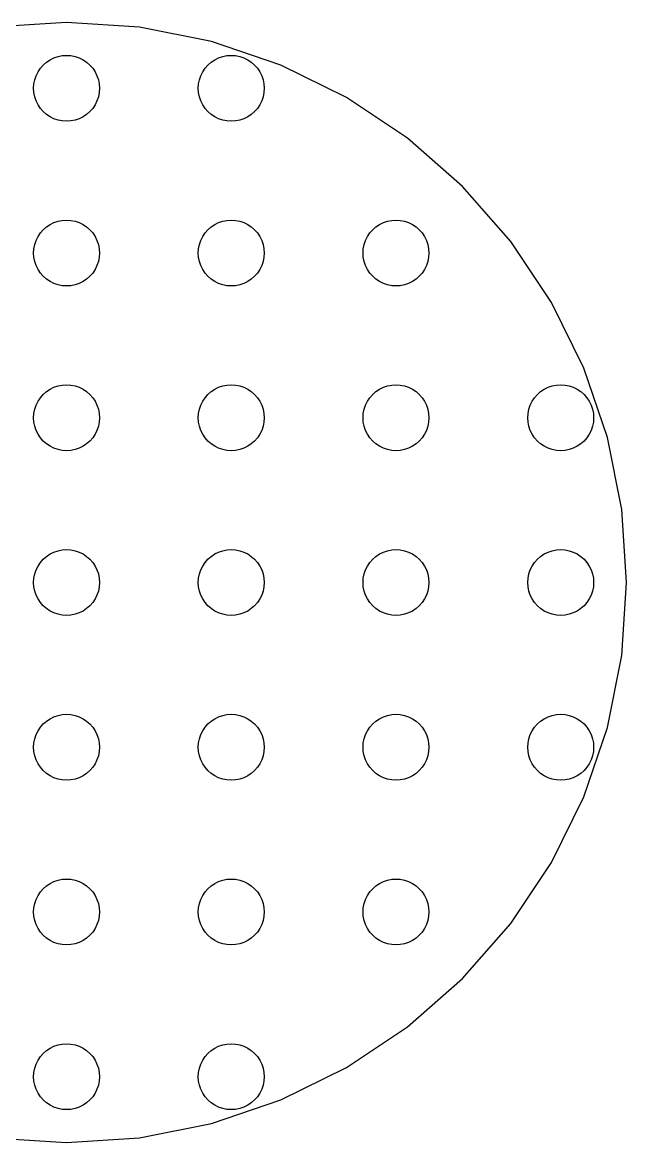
# Model space of a CAD drawing. Header units: metres. Extents: x -51 to 51, y -51 to 51.
# Drawn here: x -4 to 51, y -51 to 51 of the extents above; entities that cross this region are included whole.
import ezdxf

# ---------------------------------------------------------------- set-up
doc = ezdxf.new("R2010")
doc.units = ezdxf.units.M

msp = doc.modelspace()

# ---------------------------------------------------------------- linework, layer by layer
for p, q in [((0, 51), (-6.65683, 50.5637)), ((6.65683, 50.5637), (0, 51)), ((13.1998, 49.2622), (6.65683, 50.5637)), ((19.5168, 47.1178), (13.1998, 49.2622)), ((-0.776443, 47.8978), (-0.391571, 47.9743)), ((-0.391571, 47.9743), (0, 48)), ((0, 48), (0.391571, 47.9743)), ((0.391571, 47.9743), (0.776443, 47.8978)), ((14.2235, 47.8978), (14.6084, 47.9743)), ((14.6084, 47.9743), (15, 48)), ((15, 48), (15.3916, 47.9743)), ((15.3916, 47.9743), (15.7764, 47.8978)), ((-2.38005, 46.8263), (-2.12131, 47.1213)), ((-2.12131, 47.1213), (-1.82628, 47.3801)), ((-1.82628, 47.3801), (-1.5, 47.5981)), ((-1.5, 47.5981), (-1.14804, 47.7716)), ((-1.14804, 47.7716), (-0.776443, 47.8978)), ((0.776443, 47.8978), (1.14804, 47.7716)), ((1.14804, 47.7716), (1.5, 47.5981)), ((1.5, 47.5981), (1.82628, 47.3801)), ((1.82628, 47.3801), (2.12131, 47.1213)), ((2.12131, 47.1213), (2.38005, 46.8263)), ((12.6199, 46.8263), (12.8787, 47.1213)), ((12.8787, 47.1213), (13.1737, 47.3801)), ((13.1737, 47.3801), (13.5, 47.5981)), ((13.5, 47.5981), (13.8519, 47.7716)), ((13.8519, 47.7716), (14.2235, 47.8978)), ((15.7764, 47.8978), (16.148, 47.7716)), ((16.148, 47.7716), (16.5, 47.5981)), ((16.5, 47.5981), (16.8263, 47.3801)), ((16.8263, 47.3801), (17.1213, 47.1213)), ((17.1213, 47.1213), (17.3801, 46.8263)), ((25.5, 44.1673), (19.5168, 47.1178)), ((-2.89777, 45.7765), (-2.77164, 46.148)), ((-2.77164, 46.148), (-2.59807, 46.5)), ((-2.59807, 46.5), (-2.38005, 46.8263)), ((2.38005, 46.8263), (2.59807, 46.5)), ((2.59807, 46.5), (2.77164, 46.148)), ((2.77164, 46.148), (2.89777, 45.7765)), ((12.1022, 45.7765), (12.2283, 46.148)), ((12.2283, 46.148), (12.4019, 46.5)), ((12.4019, 46.5), (12.6199, 46.8263)), ((17.3801, 46.8263), (17.5981, 46.5)), ((17.5981, 46.5), (17.7716, 46.148)), ((17.7716, 46.148), (17.8978, 45.7765)), ((-3, 45), (-2.97432, 45.3916)), ((-2.97432, 44.6084), (-3, 45)), ((-2.97432, 45.3916), (-2.89777, 45.7765)), ((2.89777, 45.7765), (2.97432, 45.3916)), ((2.97432, 45.3916), (3, 45)), ((3, 45), (2.97432, 44.6084)), ((12, 45), (12.0257, 45.3916)), ((12.0257, 44.6084), (12, 45)), ((12.0257, 45.3916), (12.1022, 45.7765)), ((17.8978, 45.7765), (17.9743, 45.3916)), ((17.9743, 45.3916), (18, 45)), ((18, 45), (17.9743, 44.6084)), ((-2.89777, 44.2235), (-2.97432, 44.6084)), ((-2.77164, 43.8519), (-2.89777, 44.2235)), ((2.89777, 44.2235), (2.77164, 43.8519)), ((2.97432, 44.6084), (2.89777, 44.2235)), ((12.1022, 44.2235), (12.0257, 44.6084)), ((12.2283, 43.8519), (12.1022, 44.2235)), ((17.8978, 44.2235), (17.7716, 43.8519)), ((17.9743, 44.6084), (17.8978, 44.2235)), ((31.0468, 40.461), (25.5, 44.1673)), ((-2.59807, 43.5), (-2.77164, 43.8519)), ((-2.38005, 43.1737), (-2.59807, 43.5)), ((-2.12131, 42.8787), (-2.38005, 43.1737)), ((-1.82628, 42.6199), (-2.12131, 42.8787)), ((2.12131, 42.8787), (1.82628, 42.6199)), ((2.38005, 43.1737), (2.12131, 42.8787)), ((2.59807, 43.5), (2.38005, 43.1737)), ((2.77164, 43.8519), (2.59807, 43.5)), ((12.4019, 43.5), (12.2283, 43.8519)), ((12.6199, 43.1737), (12.4019, 43.5)), ((12.8787, 42.8787), (12.6199, 43.1737)), ((13.1737, 42.6199), (12.8787, 42.8787)), ((17.1213, 42.8787), (16.8263, 42.6199)), ((17.3801, 43.1737), (17.1213, 42.8787)), ((17.5981, 43.5), (17.3801, 43.1737)), ((17.7716, 43.8519), (17.5981, 43.5)), ((-1.5, 42.4019), (-1.82628, 42.6199)), ((-1.14804, 42.2284), (-1.5, 42.4019)), ((-0.776443, 42.1022), (-1.14804, 42.2284)), ((-0.391571, 42.0257), (-0.776443, 42.1022)), ((0, 42), (-0.391571, 42.0257)), ((0.391571, 42.0257), (0, 42)), ((0.776443, 42.1022), (0.391571, 42.0257)), ((1.14804, 42.2284), (0.776443, 42.1022)), ((1.5, 42.4019), (1.14804, 42.2284)), ((1.82628, 42.6199), (1.5, 42.4019)), ((13.5, 42.4019), (13.1737, 42.6199)), ((13.8519, 42.2284), (13.5, 42.4019)), ((14.2235, 42.1022), (13.8519, 42.2284)), ((14.6084, 42.0257), (14.2235, 42.1022)), ((15, 42), (14.6084, 42.0257)), ((15.3916, 42.0257), (15, 42)), ((15.7764, 42.1022), (15.3916, 42.0257)), ((16.148, 42.2284), (15.7764, 42.1022)), ((16.5, 42.4019), (16.148, 42.2284)), ((16.8263, 42.6199), (16.5, 42.4019)), ((36.0624, 36.0624), (31.0468, 40.461)), ((40.461, 31.0468), (36.0624, 36.0624)), ((-1.5, 32.5981), (-1.14804, 32.7716)), ((-1.14804, 32.7716), (-0.776443, 32.8978)), ((-0.776443, 32.8978), (-0.391571, 32.9743)), ((-0.391571, 32.9743), (0, 33)), ((0, 33), (0.391571, 32.9743)), ((0.391571, 32.9743), (0.776443, 32.8978)), ((0.776443, 32.8978), (1.14804, 32.7716)), ((1.14804, 32.7716), (1.5, 32.5981)), ((13.5, 32.5981), (13.8519, 32.7716)), ((13.8519, 32.7716), (14.2235, 32.8978)), ((14.2235, 32.8978), (14.6084, 32.9743)), ((14.6084, 32.9743), (15, 33)), ((15, 33), (15.3916, 32.9743)), ((15.3916, 32.9743), (15.7764, 32.8978)), ((15.7764, 32.8978), (16.148, 32.7716)), ((16.148, 32.7716), (16.5, 32.5981)), ((28.5, 32.5981), (28.8519, 32.7716)), ((28.8519, 32.7716), (29.2235, 32.8978)), ((29.2235, 32.8978), (29.6084, 32.9743)), ((29.6084, 32.9743), (30, 33)), ((30, 33), (30.3916, 32.9743)), ((30.3916, 32.9743), (30.7764, 32.8978)), ((30.7764, 32.8978), (31.148, 32.7716)), ((31.148, 32.7716), (31.5, 32.5981)), ((-2.59807, 31.5), (-2.38005, 31.8263)), ((-2.38005, 31.8263), (-2.12131, 32.1213)), ((-2.12131, 32.1213), (-1.82628, 32.3801)), ((-1.82628, 32.3801), (-1.5, 32.5981)), ((1.5, 32.5981), (1.82628, 32.3801)), ((1.82628, 32.3801), (2.12131, 32.1213)), ((2.12131, 32.1213), (2.38005, 31.8263)), ((2.38005, 31.8263), (2.59807, 31.5)), ((12.4019, 31.5), (12.6199, 31.8263)), ((12.6199, 31.8263), (12.8787, 32.1213)), ((12.8787, 32.1213), (13.1737, 32.3801)), ((13.1737, 32.3801), (13.5, 32.5981)), ((16.5, 32.5981), (16.8263, 32.3801)), ((16.8263, 32.3801), (17.1213, 32.1213)), ((17.1213, 32.1213), (17.3801, 31.8263)), ((17.3801, 31.8263), (17.5981, 31.5)), ((27.4019, 31.5), (27.6199, 31.8263)), ((27.6199, 31.8263), (27.8787, 32.1213)), ((27.8787, 32.1213), (28.1737, 32.3801)), ((28.1737, 32.3801), (28.5, 32.5981)), ((31.5, 32.5981), (31.8263, 32.3801)), ((31.8263, 32.3801), (32.1213, 32.1213)), ((32.1213, 32.1213), (32.3801, 31.8263)), ((32.3801, 31.8263), (32.5981, 31.5)), ((-2.97432, 30.3916), (-2.89777, 30.7764)), ((-2.89777, 30.7764), (-2.77164, 31.148)), ((-2.77164, 31.148), (-2.59807, 31.5)), ((2.59807, 31.5), (2.77164, 31.148)), ((2.77164, 31.148), (2.89777, 30.7764)), ((2.89777, 30.7764), (2.97432, 30.3916)), ((12.0257, 30.3916), (12.1022, 30.7764)), ((12.1022, 30.7764), (12.2283, 31.148)), ((12.2283, 31.148), (12.4019, 31.5)), ((17.5981, 31.5), (17.7716, 31.148)), ((17.7716, 31.148), (17.8978, 30.7764)), ((17.8978, 30.7764), (17.9743, 30.3916)), ((27.0257, 30.3916), (27.1022, 30.7764)), ((27.1022, 30.7764), (27.2283, 31.148)), ((27.2283, 31.148), (27.4019, 31.5)), ((32.5981, 31.5), (32.7716, 31.148)), ((32.7716, 31.148), (32.8978, 30.7764)), ((32.8978, 30.7764), (32.9743, 30.3916)), ((44.1673, 25.5), (40.461, 31.0468)), ((-3, 30), (-2.97432, 30.3916)), ((-2.97432, 29.6084), (-3, 30)), ((-2.89777, 29.2235), (-2.97432, 29.6084)), ((2.97432, 29.6084), (2.89777, 29.2235)), ((2.97432, 30.3916), (3, 30)), ((3, 30), (2.97432, 29.6084)), ((12, 30), (12.0257, 30.3916)), ((12.0257, 29.6084), (12, 30)), ((12.1022, 29.2235), (12.0257, 29.6084)), ((17.9743, 29.6084), (17.8978, 29.2235)), ((17.9743, 30.3916), (18, 30)), ((18, 30), (17.9743, 29.6084)), ((27, 30), (27.0257, 30.3916)), ((27.0257, 29.6084), (27, 30)), ((27.1022, 29.2235), (27.0257, 29.6084)), ((32.9743, 29.6084), (32.8978, 29.2235)), ((32.9743, 30.3916), (33, 30)), ((33, 30), (32.9743, 29.6084)), ((-2.77164, 28.8519), (-2.89777, 29.2235)), ((-2.59807, 28.5), (-2.77164, 28.8519)), ((2.77164, 28.8519), (2.59807, 28.5)), ((2.89777, 29.2235), (2.77164, 28.8519)), ((12.2283, 28.8519), (12.1022, 29.2235)), ((12.4019, 28.5), (12.2283, 28.8519)), ((17.7716, 28.8519), (17.5981, 28.5)), ((17.8978, 29.2235), (17.7716, 28.8519)), ((27.2283, 28.8519), (27.1022, 29.2235)), ((27.4019, 28.5), (27.2283, 28.8519)), ((32.7716, 28.8519), (32.5981, 28.5)), ((32.8978, 29.2235), (32.7716, 28.8519)), ((-2.38005, 28.1737), (-2.59807, 28.5)), ((-2.12131, 27.8787), (-2.38005, 28.1737)), ((-1.82628, 27.6199), (-2.12131, 27.8787)), ((-1.5, 27.4019), (-1.82628, 27.6199)), ((1.82628, 27.6199), (1.5, 27.4019)), ((2.12131, 27.8787), (1.82628, 27.6199)), ((2.38005, 28.1737), (2.12131, 27.8787)), ((2.59807, 28.5), (2.38005, 28.1737)), ((12.6199, 28.1737), (12.4019, 28.5)), ((12.8787, 27.8787), (12.6199, 28.1737)), ((13.1737, 27.6199), (12.8787, 27.8787)), ((13.5, 27.4019), (13.1737, 27.6199)), ((16.8263, 27.6199), (16.5, 27.4019)), ((17.1213, 27.8787), (16.8263, 27.6199)), ((17.3801, 28.1737), (17.1213, 27.8787)), ((17.5981, 28.5), (17.3801, 28.1737)), ((27.6199, 28.1737), (27.4019, 28.5)), ((27.8787, 27.8787), (27.6199, 28.1737)), ((28.1737, 27.6199), (27.8787, 27.8787)), ((28.5, 27.4019), (28.1737, 27.6199)), ((31.8263, 27.6199), (31.5, 27.4019)), ((32.1213, 27.8787), (31.8263, 27.6199)), ((32.3801, 28.1737), (32.1213, 27.8787)), ((32.5981, 28.5), (32.3801, 28.1737)), ((-1.14804, 27.2283), (-1.5, 27.4019)), ((-0.776443, 27.1022), (-1.14804, 27.2283)), ((-0.391571, 27.0257), (-0.776443, 27.1022)), ((0, 27), (-0.391571, 27.0257)), ((0.391571, 27.0257), (0, 27)), ((0.776443, 27.1022), (0.391571, 27.0257)), ((1.14804, 27.2283), (0.776443, 27.1022)), ((1.5, 27.4019), (1.14804, 27.2283)), ((13.8519, 27.2283), (13.5, 27.4019)), ((14.2235, 27.1022), (13.8519, 27.2283)), ((14.6084, 27.0257), (14.2235, 27.1022)), ((15, 27), (14.6084, 27.0257)), ((15.3916, 27.0257), (15, 27)), ((15.7764, 27.1022), (15.3916, 27.0257)), ((16.148, 27.2283), (15.7764, 27.1022)), ((16.5, 27.4019), (16.148, 27.2283)), ((28.8519, 27.2283), (28.5, 27.4019)), ((29.2235, 27.1022), (28.8519, 27.2283)), ((29.6084, 27.0257), (29.2235, 27.1022)), ((30, 27), (29.6084, 27.0257)), ((30.3916, 27.0257), (30, 27)), ((30.7764, 27.1022), (30.3916, 27.0257)), ((31.148, 27.2283), (30.7764, 27.1022)), ((31.5, 27.4019), (31.148, 27.2283)), ((47.1178, 19.5168), (44.1673, 25.5)), ((49.2622, 13.1998), (47.1178, 19.5168)), ((-2.12131, 17.1213), (-1.82628, 17.3801)), ((-1.82628, 17.3801), (-1.5, 17.5981)), ((-1.5, 17.5981), (-1.14804, 17.7716)), ((-1.14804, 17.7716), (-0.776443, 17.8978)), ((-0.776443, 17.8978), (-0.391571, 17.9743)), ((-0.391571, 17.9743), (0, 18)), ((0, 18), (0.391571, 17.9743)), ((0.391571, 17.9743), (0.776443, 17.8978)), ((0.776443, 17.8978), (1.14804, 17.7716)), ((1.14804, 17.7716), (1.5, 17.5981)), ((1.5, 17.5981), (1.82628, 17.3801)), ((1.82628, 17.3801), (2.12131, 17.1213)), ((12.8787, 17.1213), (13.1737, 17.3801)), ((13.1737, 17.3801), (13.5, 17.5981)), ((13.5, 17.5981), (13.8519, 17.7716)), ((13.8519, 17.7716), (14.2235, 17.8978)), ((14.2235, 17.8978), (14.6084, 17.9743)), ((14.6084, 17.9743), (15, 18)), ((15, 18), (15.3916, 17.9743)), ((15.3916, 17.9743), (15.7764, 17.8978)), ((15.7764, 17.8978), (16.148, 17.7716)), ((16.148, 17.7716), (16.5, 17.5981)), ((16.5, 17.5981), (16.8263, 17.3801)), ((16.8263, 17.3801), (17.1213, 17.1213)), ((27.8787, 17.1213), (28.1737, 17.3801)), ((28.1737, 17.3801), (28.5, 17.5981)), ((28.5, 17.5981), (28.8519, 17.7716)), ((28.8519, 17.7716), (29.2235, 17.8978)), ((29.2235, 17.8978), (29.6084, 17.9743)), ((29.6084, 17.9743), (30, 18)), ((30, 18), (30.3916, 17.9743)), ((30.3916, 17.9743), (30.7764, 17.8978)), ((30.7764, 17.8978), (31.148, 17.7716)), ((31.148, 17.7716), (31.5, 17.5981)), ((31.5, 17.5981), (31.8263, 17.3801)), ((31.8263, 17.3801), (32.1213, 17.1213)), ((42.8787, 17.1213), (43.1737, 17.3801)), ((43.1737, 17.3801), (43.5, 17.5981)), ((43.5, 17.5981), (43.8519, 17.7716)), ((43.8519, 17.7716), (44.2235, 17.8978)), ((44.2235, 17.8978), (44.6084, 17.9743)), ((44.6084, 17.9743), (45, 18)), ((45, 18), (45.3916, 17.9743)), ((45.3916, 17.9743), (45.7765, 17.8978)), ((45.7765, 17.8978), (46.148, 17.7716)), ((46.148, 17.7716), (46.5, 17.5981)), ((46.5, 17.5981), (46.8263, 17.3801)), ((46.8263, 17.3801), (47.1213, 17.1213)), ((-2.77164, 16.148), (-2.59807, 16.5)), ((-2.59807, 16.5), (-2.38005, 16.8263)), ((-2.38005, 16.8263), (-2.12131, 17.1213)), ((2.12131, 17.1213), (2.38005, 16.8263)), ((2.38005, 16.8263), (2.59807, 16.5)), ((2.59807, 16.5), (2.77164, 16.148)), ((12.2283, 16.148), (12.4019, 16.5)), ((12.4019, 16.5), (12.6199, 16.8263)), ((12.6199, 16.8263), (12.8787, 17.1213)), ((17.1213, 17.1213), (17.3801, 16.8263)), ((17.3801, 16.8263), (17.5981, 16.5)), ((17.5981, 16.5), (17.7716, 16.148)), ((27.2283, 16.148), (27.4019, 16.5)), ((27.4019, 16.5), (27.6199, 16.8263)), ((27.6199, 16.8263), (27.8787, 17.1213)), ((32.1213, 17.1213), (32.3801, 16.8263)), ((32.3801, 16.8263), (32.5981, 16.5)), ((32.5981, 16.5), (32.7716, 16.148)), ((42.2284, 16.148), (42.4019, 16.5)), ((42.4019, 16.5), (42.6199, 16.8263)), ((42.6199, 16.8263), (42.8787, 17.1213)), ((47.1213, 17.1213), (47.3801, 16.8263)), ((47.3801, 16.8263), (47.5981, 16.5)), ((47.5981, 16.5), (47.7716, 16.148)), ((-3, 15), (-2.97432, 15.3916)), ((-2.97432, 15.3916), (-2.89777, 15.7764)), ((-2.89777, 15.7764), (-2.77164, 16.148)), ((2.77164, 16.148), (2.89777, 15.7764)), ((2.89777, 15.7764), (2.97432, 15.3916)), ((2.97432, 15.3916), (3, 15)), ((12, 15), (12.0257, 15.3916)), ((12.0257, 15.3916), (12.1022, 15.7764)), ((12.1022, 15.7764), (12.2283, 16.148)), ((17.7716, 16.148), (17.8978, 15.7764)), ((17.8978, 15.7764), (17.9743, 15.3916)), ((17.9743, 15.3916), (18, 15)), ((27, 15), (27.0257, 15.3916)), ((27.0257, 15.3916), (27.1022, 15.7764)), ((27.1022, 15.7764), (27.2283, 16.148)), ((32.7716, 16.148), (32.8978, 15.7764)), ((32.8978, 15.7764), (32.9743, 15.3916)), ((32.9743, 15.3916), (33, 15)), ((42, 15), (42.0257, 15.3916)), ((42.0257, 15.3916), (42.1022, 15.7764)), ((42.1022, 15.7764), (42.2284, 16.148)), ((47.7716, 16.148), (47.8978, 15.7764)), ((47.8978, 15.7764), (47.9743, 15.3916)), ((47.9743, 15.3916), (48, 15)), ((-2.97432, 14.6084), (-3, 15)), ((-2.89777, 14.2235), (-2.97432, 14.6084)), ((2.97432, 14.6084), (2.89777, 14.2235)), ((3, 15), (2.97432, 14.6084)), ((12.0257, 14.6084), (12, 15)), ((12.1022, 14.2235), (12.0257, 14.6084)), ((17.9743, 14.6084), (17.8978, 14.2235)), ((18, 15), (17.9743, 14.6084)), ((27.0257, 14.6084), (27, 15)), ((27.1022, 14.2235), (27.0257, 14.6084)), ((32.9743, 14.6084), (32.8978, 14.2235)), ((33, 15), (32.9743, 14.6084)), ((42.0257, 14.6084), (42, 15)), ((42.1022, 14.2235), (42.0257, 14.6084)), ((47.9743, 14.6084), (47.8978, 14.2235)), ((48, 15), (47.9743, 14.6084)), ((-2.77164, 13.8519), (-2.89777, 14.2235)), ((-2.59807, 13.5), (-2.77164, 13.8519)), ((-2.38005, 13.1737), (-2.59807, 13.5)), ((2.59807, 13.5), (2.38005, 13.1737)), ((2.77164, 13.8519), (2.59807, 13.5)), ((2.89777, 14.2235), (2.77164, 13.8519)), ((12.2283, 13.8519), (12.1022, 14.2235)), ((12.4019, 13.5), (12.2283, 13.8519)), ((12.6199, 13.1737), (12.4019, 13.5)), ((17.5981, 13.5), (17.3801, 13.1737)), ((17.7716, 13.8519), (17.5981, 13.5)), ((17.8978, 14.2235), (17.7716, 13.8519)), ((27.2283, 13.8519), (27.1022, 14.2235)), ((27.4019, 13.5), (27.2283, 13.8519)), ((27.6199, 13.1737), (27.4019, 13.5)), ((32.5981, 13.5), (32.3801, 13.1737)), ((32.7716, 13.8519), (32.5981, 13.5)), ((32.8978, 14.2235), (32.7716, 13.8519)), ((42.2284, 13.8519), (42.1022, 14.2235)), ((42.4019, 13.5), (42.2284, 13.8519)), ((42.6199, 13.1737), (42.4019, 13.5)), ((47.5981, 13.5), (47.3801, 13.1737)), ((47.7716, 13.8519), (47.5981, 13.5)), ((47.8978, 14.2235), (47.7716, 13.8519)), ((-2.12131, 12.8787), (-2.38005, 13.1737)), ((-1.82628, 12.6199), (-2.12131, 12.8787)), ((-1.5, 12.4019), (-1.82628, 12.6199)), ((-1.14804, 12.2283), (-1.5, 12.4019)), ((1.5, 12.4019), (1.14804, 12.2283)), ((1.82628, 12.6199), (1.5, 12.4019)), ((2.12131, 12.8787), (1.82628, 12.6199)), ((2.38005, 13.1737), (2.12131, 12.8787)), ((12.8787, 12.8787), (12.6199, 13.1737)), ((13.1737, 12.6199), (12.8787, 12.8787)), ((13.5, 12.4019), (13.1737, 12.6199)), ((13.8519, 12.2283), (13.5, 12.4019)), ((16.5, 12.4019), (16.148, 12.2283)), ((16.8263, 12.6199), (16.5, 12.4019)), ((17.1213, 12.8787), (16.8263, 12.6199)), ((17.3801, 13.1737), (17.1213, 12.8787)), ((27.8787, 12.8787), (27.6199, 13.1737)), ((28.1737, 12.6199), (27.8787, 12.8787)), ((28.5, 12.4019), (28.1737, 12.6199)), ((28.8519, 12.2283), (28.5, 12.4019)), ((31.5, 12.4019), (31.148, 12.2283)), ((31.8263, 12.6199), (31.5, 12.4019)), ((32.1213, 12.8787), (31.8263, 12.6199)), ((32.3801, 13.1737), (32.1213, 12.8787)), ((42.8787, 12.8787), (42.6199, 13.1737)), ((43.1737, 12.6199), (42.8787, 12.8787)), ((43.5, 12.4019), (43.1737, 12.6199)), ((43.8519, 12.2283), (43.5, 12.4019)), ((46.5, 12.4019), (46.148, 12.2283)), ((46.8263, 12.6199), (46.5, 12.4019)), ((47.1213, 12.8787), (46.8263, 12.6199)), ((47.3801, 13.1737), (47.1213, 12.8787)), ((50.5637, 6.65683), (49.2622, 13.1998)), ((-0.776443, 12.1022), (-1.14804, 12.2283)), ((-0.391571, 12.0257), (-0.776443, 12.1022)), ((0, 12), (-0.391571, 12.0257)), ((0.391571, 12.0257), (0, 12)), ((0.776443, 12.1022), (0.391571, 12.0257)), ((1.14804, 12.2283), (0.776443, 12.1022)), ((14.2235, 12.1022), (13.8519, 12.2283)), ((14.6084, 12.0257), (14.2235, 12.1022)), ((15, 12), (14.6084, 12.0257)), ((15.3916, 12.0257), (15, 12)), ((15.7764, 12.1022), (15.3916, 12.0257)), ((16.148, 12.2283), (15.7764, 12.1022)), ((29.2235, 12.1022), (28.8519, 12.2283)), ((29.6084, 12.0257), (29.2235, 12.1022)), ((30, 12), (29.6084, 12.0257)), ((30.3916, 12.0257), (30, 12)), ((30.7764, 12.1022), (30.3916, 12.0257)), ((31.148, 12.2283), (30.7764, 12.1022)), ((44.2235, 12.1022), (43.8519, 12.2283)), ((44.6084, 12.0257), (44.2235, 12.1022)), ((45, 12), (44.6084, 12.0257)), ((45.3916, 12.0257), (45, 12)), ((45.7765, 12.1022), (45.3916, 12.0257)), ((46.148, 12.2283), (45.7765, 12.1022)), ((51, 0), (50.5637, 6.65683)), ((-2.38005, 1.82628), (-2.12131, 2.12131)), ((-2.12131, 2.12131), (-1.82628, 2.38005)), ((-1.82628, 2.38005), (-1.5, 2.59807)), ((-1.5, 2.59807), (-1.14804, 2.77164)), ((-1.14804, 2.77164), (-0.776443, 2.89777)), ((-0.776443, 2.89777), (-0.391571, 2.97432)), ((-0.391571, 2.97432), (0, 3)), ((0, 3), (0.391571, 2.97432)), ((0.391571, 2.97432), (0.776443, 2.89777)), ((0.776443, 2.89777), (1.14804, 2.77164)), ((1.14804, 2.77164), (1.5, 2.59807)), ((1.5, 2.59807), (1.82628, 2.38005)), ((1.82628, 2.38005), (2.12131, 2.12131)), ((2.12131, 2.12131), (2.38005, 1.82628)), ((12.6199, 1.82628), (12.8787, 2.12131)), ((12.8787, 2.12131), (13.1737, 2.38005)), ((13.1737, 2.38005), (13.5, 2.59807)), ((13.5, 2.59807), (13.8519, 2.77164)), ((13.8519, 2.77164), (14.2235, 2.89777)), ((14.2235, 2.89777), (14.6084, 2.97432)), ((14.6084, 2.97432), (15, 3)), ((15, 3), (15.3916, 2.97432)), ((15.3916, 2.97432), (15.7764, 2.89777)), ((15.7764, 2.89777), (16.148, 2.77164)), ((16.148, 2.77164), (16.5, 2.59807)), ((16.5, 2.59807), (16.8263, 2.38005)), ((16.8263, 2.38005), (17.1213, 2.12131)), ((17.1213, 2.12131), (17.3801, 1.82628)), ((27.6199, 1.82628), (27.8787, 2.12131)), ((27.8787, 2.12131), (28.1737, 2.38005)), ((28.1737, 2.38005), (28.5, 2.59807)), ((28.5, 2.59807), (28.8519, 2.77164)), ((28.8519, 2.77164), (29.2235, 2.89777)), ((29.2235, 2.89777), (29.6084, 2.97432)), ((29.6084, 2.97432), (30, 3)), ((30, 3), (30.3916, 2.97432)), ((30.3916, 2.97432), (30.7764, 2.89777)), ((30.7764, 2.89777), (31.148, 2.77164)), ((31.148, 2.77164), (31.5, 2.59807)), ((31.5, 2.59807), (31.8263, 2.38005)), ((31.8263, 2.38005), (32.1213, 2.12131)), ((32.1213, 2.12131), (32.3801, 1.82628)), ((42.6199, 1.82628), (42.8787, 2.12131)), ((42.8787, 2.12131), (43.1737, 2.38005)), ((43.1737, 2.38005), (43.5, 2.59807)), ((43.5, 2.59807), (43.8519, 2.77164)), ((43.8519, 2.77164), (44.2235, 2.89777)), ((44.2235, 2.89777), (44.6084, 2.97432)), ((44.6084, 2.97432), (45, 3)), ((45, 3), (45.3916, 2.97432)), ((45.3916, 2.97432), (45.7765, 2.89777)), ((45.7765, 2.89777), (46.148, 2.77164)), ((46.148, 2.77164), (46.5, 2.59807)), ((46.5, 2.59807), (46.8263, 2.38005)), ((46.8263, 2.38005), (47.1213, 2.12131)), ((47.1213, 2.12131), (47.3801, 1.82628)), ((-2.89777, 0.776443), (-2.77164, 1.14804)), ((-2.77164, 1.14804), (-2.59807, 1.5)), ((-2.59807, 1.5), (-2.38005, 1.82628)), ((2.38005, 1.82628), (2.59807, 1.5)), ((2.59807, 1.5), (2.77164, 1.14804)), ((2.77164, 1.14804), (2.89777, 0.776443)), ((12.1022, 0.776443), (12.2283, 1.14804)), ((12.2283, 1.14804), (12.4019, 1.5)), ((12.4019, 1.5), (12.6199, 1.82628)), ((17.3801, 1.82628), (17.5981, 1.5)), ((17.5981, 1.5), (17.7716, 1.14804)), ((17.7716, 1.14804), (17.8978, 0.776443)), ((27.1022, 0.776443), (27.2283, 1.14804)), ((27.2283, 1.14804), (27.4019, 1.5)), ((27.4019, 1.5), (27.6199, 1.82628)), ((32.3801, 1.82628), (32.5981, 1.5)), ((32.5981, 1.5), (32.7716, 1.14804)), ((32.7716, 1.14804), (32.8978, 0.776443)), ((42.1022, 0.776443), (42.2284, 1.14804)), ((42.2284, 1.14804), (42.4019, 1.5)), ((42.4019, 1.5), (42.6199, 1.82628)), ((47.3801, 1.82628), (47.5981, 1.5)), ((47.5981, 1.5), (47.7716, 1.14804)), ((47.7716, 1.14804), (47.8978, 0.776443)), ((-3, 0), (-2.97432, 0.391571)), ((-2.97432, -0.391571), (-3, 0)), ((-2.97432, 0.391571), (-2.89777, 0.776443)), ((2.89777, 0.776443), (2.97432, 0.391571)), ((2.97432, 0.391571), (3, 0)), ((3, 0), (2.97432, -0.391571)), ((12, 0), (12.0257, 0.391571)), ((12.0257, -0.391571), (12, 0)), ((12.0257, 0.391571), (12.1022, 0.776443)), ((17.8978, 0.776443), (17.9743, 0.391571)), ((17.9743, 0.391571), (18, 0)), ((18, 0), (17.9743, -0.391571)), ((27, 0), (27.0257, 0.391571)), ((27.0257, -0.391571), (27, 0)), ((27.0257, 0.391571), (27.1022, 0.776443)), ((32.8978, 0.776443), (32.9743, 0.391571)), ((32.9743, 0.391571), (33, 0)), ((33, 0), (32.9743, -0.391571)), ((42, 0), (42.0257, 0.391571)), ((42.0257, -0.391571), (42, 0)), ((42.0257, 0.391571), (42.1022, 0.776443)), ((47.8978, 0.776443), (47.9743, 0.391571)), ((47.9743, 0.391571), (48, 0)), ((48, 0), (47.9743, -0.391571)), ((50.5637, -6.65683), (51, 0)), ((-2.89777, -0.776443), (-2.97432, -0.391571)), ((-2.77164, -1.14804), (-2.89777, -0.776443)), ((2.89777, -0.776443), (2.77164, -1.14804)), ((2.97432, -0.391571), (2.89777, -0.776443)), ((12.1022, -0.776443), (12.0257, -0.391571)), ((12.2283, -1.14804), (12.1022, -0.776443)), ((17.8978, -0.776443), (17.7716, -1.14804)), ((17.9743, -0.391571), (17.8978, -0.776443)), ((27.1022, -0.776443), (27.0257, -0.391571)), ((27.2283, -1.14804), (27.1022, -0.776443)), ((32.8978, -0.776443), (32.7716, -1.14804)), ((32.9743, -0.391571), (32.8978, -0.776443)), ((42.1022, -0.776443), (42.0257, -0.391571)), ((42.2284, -1.14804), (42.1022, -0.776443)), ((47.8978, -0.776443), (47.7716, -1.14804)), ((47.9743, -0.391571), (47.8978, -0.776443)), ((-2.59807, -1.5), (-2.77164, -1.14804)), ((-2.38005, -1.82628), (-2.59807, -1.5)), ((-2.12131, -2.12131), (-2.38005, -1.82628)), ((2.38005, -1.82628), (2.12131, -2.12131)), ((2.59807, -1.5), (2.38005, -1.82628)), ((2.77164, -1.14804), (2.59807, -1.5)), ((12.4019, -1.5), (12.2283, -1.14804)), ((12.6199, -1.82628), (12.4019, -1.5)), ((12.8787, -2.12131), (12.6199, -1.82628)), ((17.3801, -1.82628), (17.1213, -2.12131)), ((17.5981, -1.5), (17.3801, -1.82628)), ((17.7716, -1.14804), (17.5981, -1.5)), ((27.4019, -1.5), (27.2283, -1.14804)), ((27.6199, -1.82628), (27.4019, -1.5)), ((27.8787, -2.12131), (27.6199, -1.82628)), ((32.3801, -1.82628), (32.1213, -2.12131)), ((32.5981, -1.5), (32.3801, -1.82628)), ((32.7716, -1.14804), (32.5981, -1.5)), ((42.4019, -1.5), (42.2284, -1.14804)), ((42.6199, -1.82628), (42.4019, -1.5)), ((42.8787, -2.12131), (42.6199, -1.82628)), ((47.3801, -1.82628), (47.1213, -2.12131)), ((47.5981, -1.5), (47.3801, -1.82628)), ((47.7716, -1.14804), (47.5981, -1.5)), ((-1.82628, -2.38005), (-2.12131, -2.12131)), ((-1.5, -2.59807), (-1.82628, -2.38005)), ((-1.14804, -2.77164), (-1.5, -2.59807)), ((-0.776443, -2.89777), (-1.14804, -2.77164)), ((-0.391571, -2.97432), (-0.776443, -2.89777)), ((0, -3), (-0.391571, -2.97432)), ((0.391571, -2.97432), (0, -3)), ((0.776443, -2.89777), (0.391571, -2.97432)), ((1.14804, -2.77164), (0.776443, -2.89777)), ((1.5, -2.59807), (1.14804, -2.77164)), ((1.82628, -2.38005), (1.5, -2.59807)), ((2.12131, -2.12131), (1.82628, -2.38005)), ((13.1737, -2.38005), (12.8787, -2.12131)), ((13.5, -2.59807), (13.1737, -2.38005)), ((13.8519, -2.77164), (13.5, -2.59807)), ((14.2235, -2.89777), (13.8519, -2.77164)), ((14.6084, -2.97432), (14.2235, -2.89777)), ((15, -3), (14.6084, -2.97432)), ((15.3916, -2.97432), (15, -3)), ((15.7764, -2.89777), (15.3916, -2.97432)), ((16.148, -2.77164), (15.7764, -2.89777)), ((16.5, -2.59807), (16.148, -2.77164)), ((16.8263, -2.38005), (16.5, -2.59807)), ((17.1213, -2.12131), (16.8263, -2.38005)), ((28.1737, -2.38005), (27.8787, -2.12131)), ((28.5, -2.59807), (28.1737, -2.38005)), ((28.8519, -2.77164), (28.5, -2.59807)), ((29.2235, -2.89777), (28.8519, -2.77164)), ((29.6084, -2.97432), (29.2235, -2.89777)), ((30, -3), (29.6084, -2.97432)), ((30.3916, -2.97432), (30, -3)), ((30.7764, -2.89777), (30.3916, -2.97432)), ((31.148, -2.77164), (30.7764, -2.89777)), ((31.5, -2.59807), (31.148, -2.77164)), ((31.8263, -2.38005), (31.5, -2.59807)), ((32.1213, -2.12131), (31.8263, -2.38005)), ((43.1737, -2.38005), (42.8787, -2.12131)), ((43.5, -2.59807), (43.1737, -2.38005)), ((43.8519, -2.77164), (43.5, -2.59807)), ((44.2235, -2.89777), (43.8519, -2.77164)), ((44.6084, -2.97432), (44.2235, -2.89777)), ((45, -3), (44.6084, -2.97432)), ((45.3916, -2.97432), (45, -3)), ((45.7765, -2.89777), (45.3916, -2.97432)), ((46.148, -2.77164), (45.7765, -2.89777)), ((46.5, -2.59807), (46.148, -2.77164)), ((46.8263, -2.38005), (46.5, -2.59807)), ((47.1213, -2.12131), (46.8263, -2.38005)), ((49.2622, -13.1998), (50.5637, -6.65683)), ((-1.5, -12.4019), (-1.14804, -12.2283)), ((-1.14804, -12.2283), (-0.776443, -12.1022)), ((-0.776443, -12.1022), (-0.391571, -12.0257)), ((-0.391571, -12.0257), (0, -12)), ((0, -12), (0.391571, -12.0257)), ((0.391571, -12.0257), (0.776443, -12.1022)), ((0.776443, -12.1022), (1.14804, -12.2283)), ((1.14804, -12.2283), (1.5, -12.4019)), ((13.5, -12.4019), (13.8519, -12.2283)), ((13.8519, -12.2283), (14.2235, -12.1022)), ((14.2235, -12.1022), (14.6084, -12.0257)), ((14.6084, -12.0257), (15, -12)), ((15, -12), (15.3916, -12.0257)), ((15.3916, -12.0257), (15.7764, -12.1022)), ((15.7764, -12.1022), (16.148, -12.2283)), ((16.148, -12.2283), (16.5, -12.4019)), ((28.5, -12.4019), (28.8519, -12.2283)), ((28.8519, -12.2283), (29.2235, -12.1022)), ((29.2235, -12.1022), (29.6084, -12.0257)), ((29.6084, -12.0257), (30, -12)), ((30, -12), (30.3916, -12.0257)), ((30.3916, -12.0257), (30.7764, -12.1022)), ((30.7764, -12.1022), (31.148, -12.2283)), ((31.148, -12.2283), (31.5, -12.4019)), ((43.5, -12.4019), (43.8519, -12.2283)), ((43.8519, -12.2283), (44.2235, -12.1022)), ((44.2235, -12.1022), (44.6084, -12.0257)), ((44.6084, -12.0257), (45, -12)), ((45, -12), (45.3916, -12.0257)), ((45.3916, -12.0257), (45.7765, -12.1022)), ((45.7765, -12.1022), (46.148, -12.2283)), ((46.148, -12.2283), (46.5, -12.4019)), ((-2.59807, -13.5), (-2.38005, -13.1737)), ((-2.38005, -13.1737), (-2.12131, -12.8787)), ((-2.12131, -12.8787), (-1.82628, -12.6199)), ((-1.82628, -12.6199), (-1.5, -12.4019)), ((1.5, -12.4019), (1.82628, -12.6199)), ((1.82628, -12.6199), (2.12131, -12.8787)), ((2.12131, -12.8787), (2.38005, -13.1737)), ((2.38005, -13.1737), (2.59807, -13.5)), ((12.4019, -13.5), (12.6199, -13.1737)), ((12.6199, -13.1737), (12.8787, -12.8787)), ((12.8787, -12.8787), (13.1737, -12.6199)), ((13.1737, -12.6199), (13.5, -12.4019)), ((16.5, -12.4019), (16.8263, -12.6199)), ((16.8263, -12.6199), (17.1213, -12.8787)), ((17.1213, -12.8787), (17.3801, -13.1737)), ((17.3801, -13.1737), (17.5981, -13.5)), ((27.4019, -13.5), (27.6199, -13.1737)), ((27.6199, -13.1737), (27.8787, -12.8787)), ((27.8787, -12.8787), (28.1737, -12.6199)), ((28.1737, -12.6199), (28.5, -12.4019)), ((31.5, -12.4019), (31.8263, -12.6199)), ((31.8263, -12.6199), (32.1213, -12.8787)), ((32.1213, -12.8787), (32.3801, -13.1737)), ((32.3801, -13.1737), (32.5981, -13.5)), ((42.4019, -13.5), (42.6199, -13.1737)), ((42.6199, -13.1737), (42.8787, -12.8787)), ((42.8787, -12.8787), (43.1737, -12.6199)), ((43.1737, -12.6199), (43.5, -12.4019)), ((46.5, -12.4019), (46.8263, -12.6199)), ((46.8263, -12.6199), (47.1213, -12.8787)), ((47.1178, -19.5168), (49.2622, -13.1998)), ((47.1213, -12.8787), (47.3801, -13.1737)), ((47.3801, -13.1737), (47.5981, -13.5)), ((-2.97432, -14.6084), (-2.89777, -14.2235)), ((-2.89777, -14.2235), (-2.77164, -13.8519)), ((-2.77164, -13.8519), (-2.59807, -13.5)), ((2.59807, -13.5), (2.77164, -13.8519)), ((2.77164, -13.8519), (2.89777, -14.2235)), ((2.89777, -14.2235), (2.97432, -14.6084)), ((12.0257, -14.6084), (12.1022, -14.2235)), ((12.1022, -14.2235), (12.2283, -13.8519)), ((12.2283, -13.8519), (12.4019, -13.5)), ((17.5981, -13.5), (17.7716, -13.8519)), ((17.7716, -13.8519), (17.8978, -14.2235)), ((17.8978, -14.2235), (17.9743, -14.6084)), ((27.0257, -14.6084), (27.1022, -14.2235)), ((27.1022, -14.2235), (27.2283, -13.8519)), ((27.2283, -13.8519), (27.4019, -13.5)), ((32.5981, -13.5), (32.7716, -13.8519)), ((32.7716, -13.8519), (32.8978, -14.2235)), ((32.8978, -14.2235), (32.9743, -14.6084)), ((42.0257, -14.6084), (42.1022, -14.2235)), ((42.1022, -14.2235), (42.2284, -13.8519)), ((42.2284, -13.8519), (42.4019, -13.5)), ((47.5981, -13.5), (47.7716, -13.8519)), ((47.7716, -13.8519), (47.8978, -14.2235)), ((47.8978, -14.2235), (47.9743, -14.6084)), ((-3, -15), (-2.97432, -14.6084)), ((-2.97432, -15.3916), (-3, -15)), ((2.97432, -14.6084), (3, -15)), ((3, -15), (2.97432, -15.3916)), ((12, -15), (12.0257, -14.6084)), ((12.0257, -15.3916), (12, -15)), ((17.9743, -14.6084), (18, -15)), ((18, -15), (17.9743, -15.3916)), ((27, -15), (27.0257, -14.6084)), ((27.0257, -15.3916), (27, -15)), ((32.9743, -14.6084), (33, -15)), ((33, -15), (32.9743, -15.3916)), ((42, -15), (42.0257, -14.6084)), ((42.0257, -15.3916), (42, -15)), ((47.9743, -14.6084), (48, -15)), ((48, -15), (47.9743, -15.3916)), ((-2.89777, -15.7764), (-2.97432, -15.3916)), ((-2.77164, -16.148), (-2.89777, -15.7764)), ((-2.59807, -16.5), (-2.77164, -16.148)), ((2.77164, -16.148), (2.59807, -16.5)), ((2.89777, -15.7764), (2.77164, -16.148)), ((2.97432, -15.3916), (2.89777, -15.7764)), ((12.1022, -15.7764), (12.0257, -15.3916)), ((12.2283, -16.148), (12.1022, -15.7764)), ((12.4019, -16.5), (12.2283, -16.148)), ((17.7716, -16.148), (17.5981, -16.5)), ((17.8978, -15.7764), (17.7716, -16.148)), ((17.9743, -15.3916), (17.8978, -15.7764)), ((27.1022, -15.7764), (27.0257, -15.3916)), ((27.2283, -16.148), (27.1022, -15.7764)), ((27.4019, -16.5), (27.2283, -16.148)), ((32.7716, -16.148), (32.5981, -16.5)), ((32.8978, -15.7764), (32.7716, -16.148)), ((32.9743, -15.3916), (32.8978, -15.7764)), ((42.1022, -15.7764), (42.0257, -15.3916)), ((42.2284, -16.148), (42.1022, -15.7764)), ((42.4019, -16.5), (42.2284, -16.148)), ((47.7716, -16.148), (47.5981, -16.5)), ((47.8978, -15.7764), (47.7716, -16.148)), ((47.9743, -15.3916), (47.8978, -15.7764)), ((-2.38005, -16.8263), (-2.59807, -16.5)), ((-2.12131, -17.1213), (-2.38005, -16.8263)), ((-1.82628, -17.3801), (-2.12131, -17.1213)), ((2.12131, -17.1213), (1.82628, -17.3801)), ((2.38005, -16.8263), (2.12131, -17.1213)), ((2.59807, -16.5), (2.38005, -16.8263)), ((12.6199, -16.8263), (12.4019, -16.5)), ((12.8787, -17.1213), (12.6199, -16.8263)), ((13.1737, -17.3801), (12.8787, -17.1213)), ((17.1213, -17.1213), (16.8263, -17.3801)), ((17.3801, -16.8263), (17.1213, -17.1213)), ((17.5981, -16.5), (17.3801, -16.8263)), ((27.6199, -16.8263), (27.4019, -16.5)), ((27.8787, -17.1213), (27.6199, -16.8263)), ((28.1737, -17.3801), (27.8787, -17.1213)), ((32.1213, -17.1213), (31.8263, -17.3801)), ((32.3801, -16.8263), (32.1213, -17.1213)), ((32.5981, -16.5), (32.3801, -16.8263)), ((42.6199, -16.8263), (42.4019, -16.5)), ((42.8787, -17.1213), (42.6199, -16.8263)), ((43.1737, -17.3801), (42.8787, -17.1213)), ((47.1213, -17.1213), (46.8263, -17.3801)), ((47.3801, -16.8263), (47.1213, -17.1213)), ((47.5981, -16.5), (47.3801, -16.8263)), ((-1.5, -17.5981), (-1.82628, -17.3801)), ((-1.14804, -17.7716), (-1.5, -17.5981)), ((-0.776443, -17.8978), (-1.14804, -17.7716)), ((-0.391571, -17.9743), (-0.776443, -17.8978)), ((0, -18), (-0.391571, -17.9743)), ((0.391571, -17.9743), (0, -18)), ((0.776443, -17.8978), (0.391571, -17.9743)), ((1.14804, -17.7716), (0.776443, -17.8978)), ((1.5, -17.5981), (1.14804, -17.7716)), ((1.82628, -17.3801), (1.5, -17.5981)), ((13.5, -17.5981), (13.1737, -17.3801)), ((13.8519, -17.7716), (13.5, -17.5981)), ((14.2235, -17.8978), (13.8519, -17.7716)), ((14.6084, -17.9743), (14.2235, -17.8978)), ((15, -18), (14.6084, -17.9743)), ((15.3916, -17.9743), (15, -18)), ((15.7764, -17.8978), (15.3916, -17.9743)), ((16.148, -17.7716), (15.7764, -17.8978)), ((16.5, -17.5981), (16.148, -17.7716)), ((16.8263, -17.3801), (16.5, -17.5981)), ((28.5, -17.5981), (28.1737, -17.3801)), ((28.8519, -17.7716), (28.5, -17.5981)), ((29.2235, -17.8978), (28.8519, -17.7716)), ((29.6084, -17.9743), (29.2235, -17.8978)), ((30, -18), (29.6084, -17.9743)), ((30.3916, -17.9743), (30, -18)), ((30.7764, -17.8978), (30.3916, -17.9743)), ((31.148, -17.7716), (30.7764, -17.8978)), ((31.5, -17.5981), (31.148, -17.7716)), ((31.8263, -17.3801), (31.5, -17.5981)), ((43.5, -17.5981), (43.1737, -17.3801)), ((43.8519, -17.7716), (43.5, -17.5981)), ((44.2235, -17.8978), (43.8519, -17.7716)), ((44.6084, -17.9743), (44.2235, -17.8978)), ((45, -18), (44.6084, -17.9743)), ((45.3916, -17.9743), (45, -18)), ((45.7765, -17.8978), (45.3916, -17.9743)), ((46.148, -17.7716), (45.7765, -17.8978)), ((46.5, -17.5981), (46.148, -17.7716)), ((46.8263, -17.3801), (46.5, -17.5981)), ((44.1673, -25.5), (47.1178, -19.5168)), ((40.461, -31.0468), (44.1673, -25.5)), ((-1.82628, -27.6199), (-1.5, -27.4019)), ((-1.5, -27.4019), (-1.14804, -27.2283)), ((-1.14804, -27.2283), (-0.776443, -27.1022)), ((-0.776443, -27.1022), (-0.391571, -27.0257)), ((-0.391571, -27.0257), (0, -27)), ((0, -27), (0.391571, -27.0257)), ((0.391571, -27.0257), (0.776443, -27.1022)), ((0.776443, -27.1022), (1.14804, -27.2283)), ((1.14804, -27.2283), (1.5, -27.4019)), ((1.5, -27.4019), (1.82628, -27.6199)), ((13.1737, -27.6199), (13.5, -27.4019)), ((13.5, -27.4019), (13.8519, -27.2283)), ((13.8519, -27.2283), (14.2235, -27.1022)), ((14.2235, -27.1022), (14.6084, -27.0257)), ((14.6084, -27.0257), (15, -27)), ((15, -27), (15.3916, -27.0257)), ((15.3916, -27.0257), (15.7764, -27.1022)), ((15.7764, -27.1022), (16.148, -27.2283)), ((16.148, -27.2283), (16.5, -27.4019)), ((16.5, -27.4019), (16.8263, -27.6199)), ((28.1737, -27.6199), (28.5, -27.4019)), ((28.5, -27.4019), (28.8519, -27.2283)), ((28.8519, -27.2283), (29.2235, -27.1022)), ((29.2235, -27.1022), (29.6084, -27.0257)), ((29.6084, -27.0257), (30, -27)), ((30, -27), (30.3916, -27.0257)), ((30.3916, -27.0257), (30.7764, -27.1022)), ((30.7764, -27.1022), (31.148, -27.2283)), ((31.148, -27.2283), (31.5, -27.4019)), ((31.5, -27.4019), (31.8263, -27.6199)), ((-2.77164, -28.8519), (-2.59807, -28.5)), ((-2.59807, -28.5), (-2.38005, -28.1737)), ((-2.38005, -28.1737), (-2.12131, -27.8787)), ((-2.12131, -27.8787), (-1.82628, -27.6199)), ((1.82628, -27.6199), (2.12131, -27.8787)), ((2.12131, -27.8787), (2.38005, -28.1737)), ((2.38005, -28.1737), (2.59807, -28.5)), ((2.59807, -28.5), (2.77164, -28.8519)), ((12.2283, -28.8519), (12.4019, -28.5)), ((12.4019, -28.5), (12.6199, -28.1737)), ((12.6199, -28.1737), (12.8787, -27.8787)), ((12.8787, -27.8787), (13.1737, -27.6199)), ((16.8263, -27.6199), (17.1213, -27.8787)), ((17.1213, -27.8787), (17.3801, -28.1737)), ((17.3801, -28.1737), (17.5981, -28.5)), ((17.5981, -28.5), (17.7716, -28.8519)), ((27.2283, -28.8519), (27.4019, -28.5)), ((27.4019, -28.5), (27.6199, -28.1737)), ((27.6199, -28.1737), (27.8787, -27.8787)), ((27.8787, -27.8787), (28.1737, -27.6199)), ((31.8263, -27.6199), (32.1213, -27.8787)), ((32.1213, -27.8787), (32.3801, -28.1737)), ((32.3801, -28.1737), (32.5981, -28.5)), ((32.5981, -28.5), (32.7716, -28.8519)), ((-2.97432, -29.6084), (-2.89777, -29.2235)), ((-2.89777, -29.2235), (-2.77164, -28.8519)), ((2.77164, -28.8519), (2.89777, -29.2235)), ((2.89777, -29.2235), (2.97432, -29.6084)), ((12.0257, -29.6084), (12.1022, -29.2235)), ((12.1022, -29.2235), (12.2283, -28.8519)), ((17.7716, -28.8519), (17.8978, -29.2235)), ((17.8978, -29.2235), (17.9743, -29.6084)), ((27.0257, -29.6084), (27.1022, -29.2235)), ((27.1022, -29.2235), (27.2283, -28.8519)), ((32.7716, -28.8519), (32.8978, -29.2235)), ((32.8978, -29.2235), (32.9743, -29.6084)), ((-3, -30), (-2.97432, -29.6084)), ((-2.97432, -30.3916), (-3, -30)), ((-2.89777, -30.7764), (-2.97432, -30.3916)), ((2.97432, -30.3916), (2.89777, -30.7764)), ((2.97432, -29.6084), (3, -30)), ((3, -30), (2.97432, -30.3916)), ((12, -30), (12.0257, -29.6084)), ((12.0257, -30.3916), (12, -30)), ((12.1022, -30.7764), (12.0257, -30.3916)), ((17.9743, -30.3916), (17.8978, -30.7764)), ((17.9743, -29.6084), (18, -30)), ((18, -30), (17.9743, -30.3916)), ((27, -30), (27.0257, -29.6084)), ((27.0257, -30.3916), (27, -30)), ((27.1022, -30.7764), (27.0257, -30.3916)), ((32.9743, -30.3916), (32.8978, -30.7764)), ((32.9743, -29.6084), (33, -30)), ((33, -30), (32.9743, -30.3916)), ((-2.77164, -31.148), (-2.89777, -30.7764)), ((-2.59807, -31.5), (-2.77164, -31.148)), ((-2.38005, -31.8263), (-2.59807, -31.5)), ((2.59807, -31.5), (2.38005, -31.8263)), ((2.77164, -31.148), (2.59807, -31.5)), ((2.89777, -30.7764), (2.77164, -31.148)), ((12.2283, -31.148), (12.1022, -30.7764)), ((12.4019, -31.5), (12.2283, -31.148)), ((12.6199, -31.8263), (12.4019, -31.5)), ((17.5981, -31.5), (17.3801, -31.8263)), ((17.7716, -31.148), (17.5981, -31.5)), ((17.8978, -30.7764), (17.7716, -31.148)), ((27.2283, -31.148), (27.1022, -30.7764)), ((27.4019, -31.5), (27.2283, -31.148)), ((27.6199, -31.8263), (27.4019, -31.5)), ((32.5981, -31.5), (32.3801, -31.8263)), ((32.7716, -31.148), (32.5981, -31.5)), ((32.8978, -30.7764), (32.7716, -31.148)), ((36.0624, -36.0624), (40.461, -31.0468)), ((-2.12131, -32.1213), (-2.38005, -31.8263)), ((-1.82628, -32.3801), (-2.12131, -32.1213)), ((-1.5, -32.5981), (-1.82628, -32.3801)), ((-1.14804, -32.7716), (-1.5, -32.5981)), ((1.5, -32.5981), (1.14804, -32.7716)), ((1.82628, -32.3801), (1.5, -32.5981)), ((2.12131, -32.1213), (1.82628, -32.3801)), ((2.38005, -31.8263), (2.12131, -32.1213)), ((12.8787, -32.1213), (12.6199, -31.8263)), ((13.1737, -32.3801), (12.8787, -32.1213)), ((13.5, -32.5981), (13.1737, -32.3801)), ((13.8519, -32.7716), (13.5, -32.5981)), ((16.5, -32.5981), (16.148, -32.7716)), ((16.8263, -32.3801), (16.5, -32.5981)), ((17.1213, -32.1213), (16.8263, -32.3801)), ((17.3801, -31.8263), (17.1213, -32.1213)), ((27.8787, -32.1213), (27.6199, -31.8263)), ((28.1737, -32.3801), (27.8787, -32.1213)), ((28.5, -32.5981), (28.1737, -32.3801)), ((28.8519, -32.7716), (28.5, -32.5981)), ((31.5, -32.5981), (31.148, -32.7716)), ((31.8263, -32.3801), (31.5, -32.5981)), ((32.1213, -32.1213), (31.8263, -32.3801)), ((32.3801, -31.8263), (32.1213, -32.1213)), ((-0.776443, -32.8978), (-1.14804, -32.7716)), ((-0.391571, -32.9743), (-0.776443, -32.8978)), ((0, -33), (-0.391571, -32.9743)), ((0.391571, -32.9743), (0, -33)), ((0.776443, -32.8978), (0.391571, -32.9743)), ((1.14804, -32.7716), (0.776443, -32.8978)), ((14.2235, -32.8978), (13.8519, -32.7716)), ((14.6084, -32.9743), (14.2235, -32.8978)), ((15, -33), (14.6084, -32.9743)), ((15.3916, -32.9743), (15, -33)), ((15.7764, -32.8978), (15.3916, -32.9743)), ((16.148, -32.7716), (15.7764, -32.8978)), ((29.2235, -32.8978), (28.8519, -32.7716)), ((29.6084, -32.9743), (29.2235, -32.8978)), ((30, -33), (29.6084, -32.9743)), ((30.3916, -32.9743), (30, -33)), ((30.7764, -32.8978), (30.3916, -32.9743)), ((31.148, -32.7716), (30.7764, -32.8978)), ((31.0468, -40.461), (36.0624, -36.0624)), ((25.5, -44.1673), (31.0468, -40.461)), ((-2.12131, -42.8787), (-1.82628, -42.6199)), ((-1.82628, -42.6199), (-1.5, -42.4019)), ((-1.5, -42.4019), (-1.14804, -42.2284)), ((-1.14804, -42.2284), (-0.776443, -42.1022)), ((-0.776443, -42.1022), (-0.391571, -42.0257)), ((-0.391571, -42.0257), (0, -42)), ((0, -42), (0.391571, -42.0257)), ((0.391571, -42.0257), (0.776443, -42.1022)), ((0.776443, -42.1022), (1.14804, -42.2284)), ((1.14804, -42.2284), (1.5, -42.4019)), ((1.5, -42.4019), (1.82628, -42.6199)), ((1.82628, -42.6199), (2.12131, -42.8787)), ((12.8787, -42.8787), (13.1737, -42.6199)), ((13.1737, -42.6199), (13.5, -42.4019)), ((13.5, -42.4019), (13.8519, -42.2284)), ((13.8519, -42.2284), (14.2235, -42.1022)), ((14.2235, -42.1022), (14.6084, -42.0257)), ((14.6084, -42.0257), (15, -42)), ((15, -42), (15.3916, -42.0257)), ((15.3916, -42.0257), (15.7764, -42.1022)), ((15.7764, -42.1022), (16.148, -42.2284)), ((16.148, -42.2284), (16.5, -42.4019)), ((16.5, -42.4019), (16.8263, -42.6199)), ((16.8263, -42.6199), (17.1213, -42.8787)), ((-2.89777, -44.2235), (-2.77164, -43.8519)), ((-2.77164, -43.8519), (-2.59807, -43.5)), ((-2.59807, -43.5), (-2.38005, -43.1737)), ((-2.38005, -43.1737), (-2.12131, -42.8787)), ((2.12131, -42.8787), (2.38005, -43.1737)), ((2.38005, -43.1737), (2.59807, -43.5)), ((2.59807, -43.5), (2.77164, -43.8519)), ((2.77164, -43.8519), (2.89777, -44.2235)), ((12.1022, -44.2235), (12.2283, -43.8519)), ((12.2283, -43.8519), (12.4019, -43.5)), ((12.4019, -43.5), (12.6199, -43.1737)), ((12.6199, -43.1737), (12.8787, -42.8787)), ((17.1213, -42.8787), (17.3801, -43.1737)), ((17.3801, -43.1737), (17.5981, -43.5)), ((17.5981, -43.5), (17.7716, -43.8519)), ((17.7716, -43.8519), (17.8978, -44.2235)), ((-3, -45), (-2.97432, -44.6084)), ((-2.97432, -44.6084), (-2.89777, -44.2235)), ((2.89777, -44.2235), (2.97432, -44.6084)), ((2.97432, -44.6084), (3, -45)), ((12, -45), (12.0257, -44.6084)), ((12.0257, -44.6084), (12.1022, -44.2235)), ((17.8978, -44.2235), (17.9743, -44.6084)), ((17.9743, -44.6084), (18, -45)), ((19.5168, -47.1178), (25.5, -44.1673)), ((-2.97432, -45.3916), (-3, -45)), ((-2.89777, -45.7765), (-2.97432, -45.3916)), ((-2.77164, -46.148), (-2.89777, -45.7765)), ((2.89777, -45.7765), (2.77164, -46.148)), ((2.97432, -45.3916), (2.89777, -45.7765)), ((3, -45), (2.97432, -45.3916)), ((12.0257, -45.3916), (12, -45)), ((12.1022, -45.7765), (12.0257, -45.3916)), ((12.2283, -46.148), (12.1022, -45.7765)), ((17.8978, -45.7765), (17.7716, -46.148)), ((17.9743, -45.3916), (17.8978, -45.7765)), ((18, -45), (17.9743, -45.3916)), ((-2.59807, -46.5), (-2.77164, -46.148)), ((-2.38005, -46.8263), (-2.59807, -46.5)), ((-2.12131, -47.1213), (-2.38005, -46.8263)), ((2.38005, -46.8263), (2.12131, -47.1213)), ((2.59807, -46.5), (2.38005, -46.8263)), ((2.77164, -46.148), (2.59807, -46.5)), ((12.4019, -46.5), (12.2283, -46.148)), ((12.6199, -46.8263), (12.4019, -46.5)), ((12.8787, -47.1213), (12.6199, -46.8263)), ((17.3801, -46.8263), (17.1213, -47.1213)), ((17.5981, -46.5), (17.3801, -46.8263)), ((17.7716, -46.148), (17.5981, -46.5)), ((-1.82628, -47.3801), (-2.12131, -47.1213)), ((-1.5, -47.5981), (-1.82628, -47.3801)), ((-1.14804, -47.7716), (-1.5, -47.5981)), ((-0.776443, -47.8978), (-1.14804, -47.7716)), ((-0.391571, -47.9743), (-0.776443, -47.8978)), ((0.776443, -47.8978), (0.391571, -47.9743)), ((1.14804, -47.7716), (0.776443, -47.8978)), ((1.5, -47.5981), (1.14804, -47.7716)), ((1.82628, -47.3801), (1.5, -47.5981)), ((2.12131, -47.1213), (1.82628, -47.3801)), ((13.1737, -47.3801), (12.8787, -47.1213)), ((13.5, -47.5981), (13.1737, -47.3801)), ((13.1998, -49.2622), (19.5168, -47.1178)), ((13.8519, -47.7716), (13.5, -47.5981)), ((14.2235, -47.8978), (13.8519, -47.7716)), ((14.6084, -47.9743), (14.2235, -47.8978)), ((15.7764, -47.8978), (15.3916, -47.9743)), ((16.148, -47.7716), (15.7764, -47.8978)), ((16.5, -47.5981), (16.148, -47.7716)), ((16.8263, -47.3801), (16.5, -47.5981)), ((17.1213, -47.1213), (16.8263, -47.3801)), ((0, -48), (-0.391571, -47.9743)), ((0.391571, -47.9743), (0, -48)), ((15, -48), (14.6084, -47.9743)), ((15.3916, -47.9743), (15, -48)), ((6.65683, -50.5637), (13.1998, -49.2622)), ((-6.65683, -50.5637), (0, -51)), ((0, -51), (6.65683, -50.5637))]:
    msp.add_line(p, q)

doc.saveas('drawing.dxf')
